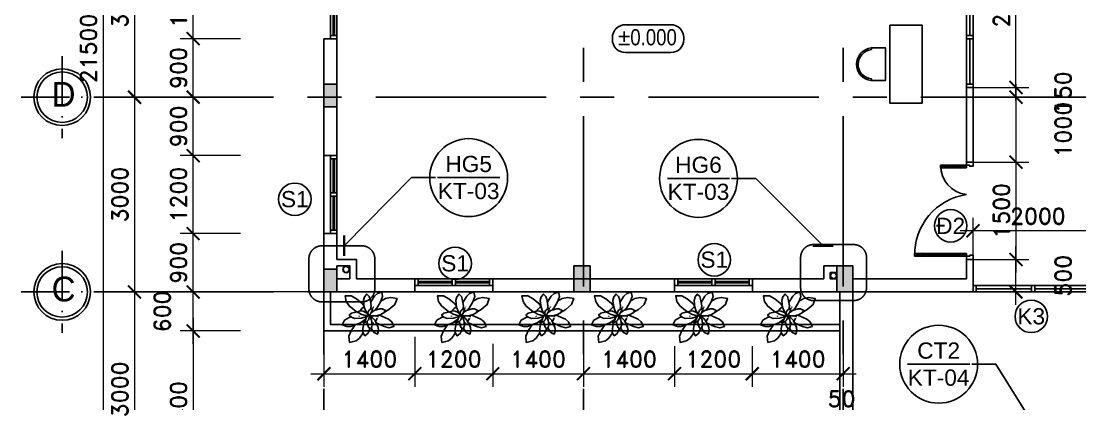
# Model space of a CAD drawing. Header units: inches. Extents: x 452443 to 881249, y 975131 to 1198310.
# Drawn here: x 555887 to 572198, y 1081713 to 1087607 of the extents above; entities that cross this region are included whole.
import ezdxf
from ezdxf.enums import TextEntityAlignment as Align

# ---------------------------------------------------------------- set-up
doc = ezdxf.new("R2010")
doc.units = ezdxf.units.IN
doc.header["$LTSCALE"] = 3.5
doc.header["$MEASUREMENT"] = 0
for name, pattern in [('ACAD_ISO10W100', [18, 12, -3, 0, -3]), ('CENTER', [2, 1.25, -0.25, 0.25, -0.25]), ('HIDDEN', [0.375, 0.25, -0.125])]:
    doc.linetypes.add(name, pattern=pattern)
for name, color, linetype in [('cot', 1, 'Continuous'), ('CUA', 4, 'Continuous'), ('DOOR-84', 84, 'Continuous'), ('hatch', 4, 'Continuous'), ('hatch vl', 4, 'Continuous'), ('Mui ten', 9, 'Continuous'), ('Net thay', 140, 'Continuous'), ('NOI THAT', 42, 'Continuous'), ('phong', 2, 'Continuous'), ('Q-CAY', 94, 'Continuous'), ('text', 3, 'Continuous'), ('thuocdo', 3, 'Continuous'), ('Truc', 252, 'Continuous'), ('VISIONABLE-LINE126', 126, 'Continuous')]:
    doc.layers.add(name, color=color, linetype=linetype)
doc.styles.add('chu 1', font='VHELVEN0.TTF')
doc.styles.add('CHUGHICHU', font='VTIMESN0.TTF')
doc.styles.add('romand', font='romand.shx')
doc.styles.add('STYLE5', font='VAVON_.TTF')
doc.styles.add('THONG', font='VHELVCN0.TTF', dxfattribs={"height": 250})
doc.dimstyles.new('50', dxfattribs={"dimscale": 75, "dimtxt": 2.5, "dimasz": 30, "dimexe": 2, "dimexo": 0, "dimgap": 1, "dimtad": 1, "dimdec": 0, "dimdsep": 46, "dimtxsty": 'CHUGHICHU', "dimblk": 'ARCHTICK', "dimcen": 1.5, "dimdle": 2, "dimclrd": 256, "dimclre": 256, "dimclrt": 7, "dimadec": 0, "dimazin": 0, "dimtfac": 1, "dimtdec": 0, "dimtofl": 0, "dimtmove": 2, "dimatfit": 3, "dimldrblk": 'ARCHTICK', "dimfxl": 1, "dimtolj": 1, "dimtzin": 0, "dimlwd": -1, "dimlwe": -1, "dimarcsym": 0})
doc.dimstyles.new('TL100', dxfattribs={"dimscale": 100, "dimtxt": 2.5, "dimasz": 2, "dimexe": 2, "dimexo": 1, "dimgap": 1, "dimtad": 1, "dimdec": 0, "dimzin": 0, "dimdsep": 46, "dimtxsty": 'romand', "dimblk": 'ARCHTICK', "dimcen": 2, "dimdle": 2, "dimclrd": 256, "dimclre": 256, "dimclrt": 7, "dimadec": 0, "dimazin": 0, "dimtfac": 0.004, "dimtdec": 0, "dimtmove": 2, "dimatfit": 3, "dimfxl": 1, "dimtolj": 1, "dimtzin": 0, "dimlwd": 20, "dimlwe": 20, "dimarcsym": 1})

# ---------------------------------------------------------------- blocks, each defined once
blk = doc.blocks.new('truc tron')
at = {"layer": 'DOOR-84', "linetype": 'ACAD_ISO10W100', "ltscale": 20}
for p, q in [((0, -710), (0, 710)), ((710, 0), (-710, 0))]:
    blk.add_line(p, q, dxfattribs=at)
at = {"layer": 'DOOR-84', "linetype": 'Continuous'}
blk.add_circle((0, 0), 492, dxfattribs=at)
at = {"layer": 'NOI THAT', "linetype": 'Continuous'}
blk.add_circle((0, 0), 437, dxfattribs=at)
blk = doc.blocks.new('mb-cay52')
for points in [[(-20, 301), (-10, 410), (69, 617), (164, 785), (322, 876), (381, 708), (374, 545), (269, 276), (210, 194), (191, 146), (122, 62), (70, 24), (21, 10), (10, 14), (7, 21), (17, 74), (41, 127), (90, 185), (154, 241), (210, 252), (210, 242), (422, 317), (514, 298), (487, 204), (420, 126), (248, 29), (136, 0), (38, 0), (-2, 41), (3, 46), (14, 150), (-9, 275), (-92, 463), (-174, 549), (-277, 588), (-306, 487), (-286, 403), (-209, 201), (-146, 124), (-75, 112), (-22, 75), (-7, 46), (-4, 14), (-7, 3), (-10, 0), (-32, -7), (-72, 0), (-163, 68), (-210, 119), (-139, 123)], [(-247, 301), (-449, 415), (-568, 438), (-704, 406), (-661, 275), (-527, 165), (-329, 51), (-243, 26)], [(-541, 176), (-707, 178), (-862, 127), (-1013, -2), (-861, -130), (-628, -170), (-469, -168)], [(-107, 26), (-116, 28), (-220, 31), (-399, -12), (-459, -51), (-525, -140), (-440, -182), (-292, -170), (-473, -418), (-514, -542), (-497, -696), (-350, -662), (-236, -547), (-79, -325)], [(492, 219), (551, 231), (722, 231), (850, 150), (758, 28), (653, -30), (336, -83), (178, -66), (113, -43)], [(-15, -43), (-18, -28), (-33, -26), (-88, -80), (-189, -137), (-304, -171)], [(130, -140), (171, -227), (192, -326), (171, -399), (96, -361), (58, -317), (0, -182), (-10, -102), (-4, -38), (-21, -46), (-63, -136), (-87, -248), (-63, -486), (-32, -564), (56, -648), (126, -553), (134, -441), (130, -378)], [(-28, -21), (-28, -7)], [(178, -374), (226, -431), (303, -480), (420, -497), (420, -376), (359, -277), (235, -128), (133, -56), (125, -53)], [(505, -55), (704, -155), (849, -258), (930, -435), (731, -491), (600, -473), (420, -391)]]:
    blk.add_lwpolyline(points)
blk.add_lwpolyline([(217, -144), (171, -90), (85, -22), (31, -4), (7, -7), (0, -24), (7, -56), (25, -89), (80, -129), (143, -144)], close=True)
for major_axis, start_param, end_param in [((-203, 203), 0.653356, 0.731809), ((203, 203), 1.819647, 1.898101), ((-203, 203), -1.358595, -0.729477), ((203, 203), 5.868937, 5.947391), ((-203, 203), 1.346387, 1.545962), ((-203, 203), 1.654884, 2.140886), ((203, 203), 3.844695, 4.079705), ((-203, 203), 2.995946, 3.166341), ((-203, 203), 3.281712, 3.656404)]:
    blk.add_ellipse((0, 0), major_axis=major_axis, ratio=1, start_param=start_param, end_param=end_param)
blk = doc.blocks.new('CS-1200')
for p, q in [((0, 100), (1200, 100)), ((0, 0), (1200, 0)), ((575, 60), (50, 60)), ((575, 40), (50, 40)), ((1150, 60), (625, 60)), ((1150, 40), (625, 40))]:
    blk.add_line(p, q)
at = {"ltscale": 5}
for points in [[(0, 0), (50, 0), (50, 100), (0, 100)], [(575, 0), (625, 0), (625, 100), (575, 100)], [(1150, 0), (1200, 0), (1200, 100), (1150, 100)]]:
    blk.add_lwpolyline(points, close=True, dxfattribs=at)
blk = doc.blocks.new('CUAD1500')
for p, q in [((1410, 100), (1410, 900)), ((1450, 900), (1410, 900)), ((1450, 900), (1410, 800)), ((1410, 900), (1450, 800)), ((1450, 100), (1450, 900)), ((1450, 800), (1410, 800)), ((1420, 200), (1420, 800)), ((1440, 200), (1440, 800)), ((50, 500), (90, 400)), ((90, 500), (50, 400)), ((50, 100), (50, 500)), ((50, 500), (90, 500)), ((90, 100), (90, 500)), ((50, 400), (90, 400)), ((60, 200), (60, 400)), ((80, 200), (80, 400)), ((50, 200), (90, 200)), ((50, 100), (90, 200)), ((90, 100), (50, 200)), ((1450, 200), (1410, 200)), ((1450, 100), (1410, 200)), ((1410, 100), (1450, 200)), ((50, 100), (90, 100)), ((1450, 100), (1410, 100))]:
    blk.add_line(p, q)
for points in [[(0, 100), (50, 100), (50, 50), (65, 50), (65, 0), (0, 0)], [(1500, 100), (1450, 100), (1450, 50), (1435, 50), (1435, 0), (1500, 0)]]:
    blk.add_lwpolyline(points, close=True)
at = {"layer": 'hatch'}
for centre, radius, start, end in [((1430, -40), 940, 88.7553, 171.4465), ((57, 55), 445, 5.8369, 90.896)]:
    blk.add_arc(centre, radius, start, end, dxfattribs=at)
blk = doc.blocks.new('banhoc')
blk.add_lwpolyline([(-600, -500), (-600, 0), (600, 0), (600, -500)], close=True)
blk.add_lwpolyline([(250, -786), (250, -564), (-250, -564), (-250, -786)])
blk.add_lwpolyline([(1, -989, 0.400527), (225, -784), (250, -786, -0.400825), (0, -1014, -0.365678), (-250, -786), (-225, -783, 0.365407)], format="xyb", close=True)
blk = doc.blocks.new('_ArchTick')
at = {"color": 0, "linetype": 'ByBlock', "const_width": 0.15}
blk.add_lwpolyline([(-0.5, -0.5), (0.5, 0.5)], dxfattribs=at)
blk = doc.blocks.new('*D1831')
at = {"layer": 'DEFPOINTS', "color": 0}
for p in [(559831, 1089436), (557634, 1086436), (559831, 1086436)]:
    blk.add_point(p, dxfattribs=at)
at = {"layer": 'thuocdo', "lineweight": 20}
for p, q in [((557634, 1089636), (557634, 1086236)), ((559731, 1089436), (557434, 1089436)), ((559731, 1086436), (557434, 1086436))]:
    blk.add_line(p, q, dxfattribs=at)
at = {"layer": 'thuocdo', "lineweight": 20, "xscale": 200, "yscale": 200, "zscale": 200}
for p, rotation in [((557634, 1089436), 90), ((557634, 1086436), 270)]:
    blk.add_blockref('_ArchTick', p, dxfattribs=dict(at, rotation=rotation))
at = {"layer": 'thuocdo', "color": 7, "insert": (557409, 1087936), "char_height": 250, "attachment_point": 5, "rotation": 90, "style": 'romand'}
blk.add_mtext('\\A1;3000', dxfattribs=at)
blk = doc.blocks.new('*D1832')
at = {"layer": 'DEFPOINTS', "color": 0}
for p in [(558579, 1086436), (557634, 1083436), (560402, 1083436)]:
    blk.add_point(p, dxfattribs=at)
at = {"layer": 'thuocdo', "lineweight": 20}
for p, q in [((557634, 1086636), (557634, 1083236)), ((558479, 1086436), (557434, 1086436)), ((560302, 1083436), (557434, 1083436))]:
    blk.add_line(p, q, dxfattribs=at)
at = {"layer": 'thuocdo', "lineweight": 20, "xscale": 200, "yscale": 200, "zscale": 200}
for p, rotation in [((557634, 1086436), 90), ((557634, 1083436), 270)]:
    blk.add_blockref('_ArchTick', p, dxfattribs=dict(at, rotation=rotation))
at = {"layer": 'thuocdo', "color": 7, "insert": (557409, 1084936), "char_height": 250, "attachment_point": 5, "rotation": 90, "style": 'romand'}
blk.add_mtext('\\A1;3000', dxfattribs=at)
blk = doc.blocks.new('*D1833')
at = {"layer": 'DEFPOINTS', "color": 0}
for p in [(560402, 1083436), (557634, 1080436), (560552, 1080436)]:
    blk.add_point(p, dxfattribs=at)
at = {"layer": 'thuocdo', "lineweight": 20}
for p, q in [((557634, 1083636), (557634, 1080236)), ((560302, 1083436), (557434, 1083436)), ((560452, 1080436), (557434, 1080436))]:
    blk.add_line(p, q, dxfattribs=at)
at = {"layer": 'thuocdo', "lineweight": 20, "xscale": 200, "yscale": 200, "zscale": 200}
for p, rotation in [((557634, 1083436), 90), ((557634, 1080436), 270)]:
    blk.add_blockref('_ArchTick', p, dxfattribs=dict(at, rotation=rotation))
at = {"layer": 'thuocdo', "color": 7, "insert": (557409, 1081936), "char_height": 250, "attachment_point": 5, "rotation": 90, "style": 'romand'}
blk.add_mtext('\\A1;3000', dxfattribs=at)
blk = doc.blocks.new('*D1835')
at = {"layer": 'DEFPOINTS', "color": 0}
for p in [(559831, 1097936), (557150, 1076436), (559831, 1076436)]:
    blk.add_point(p, dxfattribs=at)
at = {"layer": 'thuocdo', "lineweight": 20}
for p, q in [((557150, 1098136), (557150, 1076236)), ((559731, 1097936), (556950, 1097936)), ((559731, 1076436), (556950, 1076436))]:
    blk.add_line(p, q, dxfattribs=at)
at = {"layer": 'thuocdo', "lineweight": 20, "xscale": 200, "yscale": 200, "zscale": 200}
for p, rotation in [((557150, 1097936), 90), ((557150, 1076436), 270)]:
    blk.add_blockref('_ArchTick', p, dxfattribs=dict(at, rotation=rotation))
at = {"layer": 'thuocdo', "color": 7, "insert": (556925, 1087186), "char_height": 250, "attachment_point": 5, "rotation": 90, "style": 'romand'}
blk.add_mtext('\\A1;21500', dxfattribs=at)
blk = doc.blocks.new('*D1964')
at = {"layer": 'DEFPOINTS', "color": 0}
for p in [(558537, 1084336), (559367, 1084336), (559367, 1083436)]:
    blk.add_point(p, dxfattribs=at)
at = {"layer": 'thuocdo', "lineweight": 20}
for p, q in [((558537, 1083236), (558537, 1084536)), ((559267, 1084336), (558337, 1084336)), ((559267, 1083436), (558337, 1083436))]:
    blk.add_line(p, q, dxfattribs=at)
at = {"layer": 'thuocdo', "lineweight": 20, "xscale": 200, "yscale": 200, "zscale": 200}
for p, rotation in [((558537, 1084336), 90), ((558537, 1083436), 270)]:
    blk.add_blockref('_ArchTick', p, dxfattribs=dict(at, rotation=rotation))
at = {"layer": 'thuocdo', "color": 7, "insert": (558312, 1083886), "char_height": 250, "attachment_point": 5, "rotation": 90, "style": 'romand'}
blk.add_mtext('\\A1;900', dxfattribs=at)
blk = doc.blocks.new('*D1965')
at = {"layer": 'DEFPOINTS', "color": 0}
for p in [(558537, 1085536), (559367, 1085536), (559367, 1084336)]:
    blk.add_point(p, dxfattribs=at)
at = {"layer": 'thuocdo', "lineweight": 20}
for p, q in [((558537, 1084136), (558537, 1085736)), ((559267, 1085536), (558337, 1085536)), ((559267, 1084336), (558337, 1084336))]:
    blk.add_line(p, q, dxfattribs=at)
at = {"layer": 'thuocdo', "lineweight": 20, "xscale": 200, "yscale": 200, "zscale": 200}
for p, rotation in [((558537, 1085536), 90), ((558537, 1084336), 270)]:
    blk.add_blockref('_ArchTick', p, dxfattribs=dict(at, rotation=rotation))
at = {"layer": 'thuocdo', "color": 7, "insert": (558312, 1084936), "char_height": 250, "attachment_point": 5, "rotation": 90, "style": 'romand'}
blk.add_mtext('\\A1;1200', dxfattribs=at)
blk = doc.blocks.new('*D1966')
at = {"layer": 'DEFPOINTS', "color": 0}
for p in [(558537, 1086436), (559367, 1086436), (559367, 1085536)]:
    blk.add_point(p, dxfattribs=at)
at = {"layer": 'thuocdo', "lineweight": 20}
for p, q in [((558537, 1085336), (558537, 1086636)), ((559267, 1086436), (558337, 1086436)), ((559267, 1085536), (558337, 1085536))]:
    blk.add_line(p, q, dxfattribs=at)
at = {"layer": 'thuocdo', "lineweight": 20, "xscale": 200, "yscale": 200, "zscale": 200}
for p, rotation in [((558537, 1086436), 90), ((558537, 1085536), 270)]:
    blk.add_blockref('_ArchTick', p, dxfattribs=dict(at, rotation=rotation))
at = {"layer": 'thuocdo', "color": 7, "insert": (558312, 1085986), "char_height": 250, "attachment_point": 5, "rotation": 90, "style": 'romand'}
blk.add_mtext('\\A1;900', dxfattribs=at)
blk = doc.blocks.new('*D1967')
at = {"layer": 'DEFPOINTS', "color": 0}
for p in [(558537, 1087336), (559367, 1087336), (559367, 1086436)]:
    blk.add_point(p, dxfattribs=at)
at = {"layer": 'thuocdo', "lineweight": 20}
for p, q in [((558537, 1086236), (558537, 1087536)), ((559267, 1087336), (558337, 1087336)), ((559267, 1086436), (558337, 1086436))]:
    blk.add_line(p, q, dxfattribs=at)
at = {"layer": 'thuocdo', "lineweight": 20, "xscale": 200, "yscale": 200, "zscale": 200}
for p, rotation in [((558537, 1087336), 90), ((558537, 1086436), 270)]:
    blk.add_blockref('_ArchTick', p, dxfattribs=dict(at, rotation=rotation))
at = {"layer": 'thuocdo', "color": 7, "insert": (558312, 1086886), "char_height": 250, "attachment_point": 5, "rotation": 90, "style": 'romand'}
blk.add_mtext('\\A1;900', dxfattribs=at)
blk = doc.blocks.new('*D1968')
at = {"layer": 'DEFPOINTS', "color": 0}
for p in [(558537, 1088536), (559367, 1088536), (559367, 1087336)]:
    blk.add_point(p, dxfattribs=at)
at = {"layer": 'thuocdo', "lineweight": 20}
for p, q in [((558537, 1087136), (558537, 1088736)), ((559267, 1088536), (558337, 1088536)), ((559267, 1087336), (558337, 1087336))]:
    blk.add_line(p, q, dxfattribs=at)
at = {"layer": 'thuocdo', "lineweight": 20, "xscale": 200, "yscale": 200, "zscale": 200}
for p, rotation in [((558537, 1088536), 90), ((558537, 1087336), 270)]:
    blk.add_blockref('_ArchTick', p, dxfattribs=dict(at, rotation=rotation))
at = {"layer": 'thuocdo', "color": 7, "insert": (558312, 1087936), "char_height": 250, "attachment_point": 5, "rotation": 90, "style": 'romand'}
blk.add_mtext('\\A1;1200', dxfattribs=at)
blk = doc.blocks.new('*D1970')
at = {"layer": 'DEFPOINTS', "color": 0}
for p in [(560552, 1083090), (561952, 1082845), (561952, 1082177)]:
    blk.add_point(p, dxfattribs=at)
at = {"layer": 'thuocdo', "lineweight": 20}
for p, q in [((560552, 1082990), (560552, 1081977)), ((561952, 1082745), (561952, 1081977)), ((560352, 1082177), (562152, 1082177))]:
    blk.add_line(p, q, dxfattribs=at)
at = {"layer": 'thuocdo', "lineweight": 20, "xscale": 200, "yscale": 200, "zscale": 200, "rotation": 180}
blk.add_blockref('_ArchTick', (560552, 1082177), dxfattribs=at)
at = {"layer": 'thuocdo', "lineweight": 20, "xscale": 200, "yscale": 200, "zscale": 200}
blk.add_blockref('_ArchTick', (561952, 1082177), dxfattribs=at)
at = {"layer": 'thuocdo', "color": 7, "insert": (561252, 1082402), "char_height": 250, "attachment_point": 5, "style": 'romand'}
blk.add_mtext('\\A1;1400', dxfattribs=at)
blk = doc.blocks.new('*D1971')
at = {"layer": 'DEFPOINTS', "color": 0}
for p in [(561952, 1082845), (563152, 1082736), (563152, 1082177)]:
    blk.add_point(p, dxfattribs=at)
at = {"layer": 'thuocdo', "lineweight": 20}
for p, q in [((561952, 1082745), (561952, 1081977)), ((563152, 1082636), (563152, 1081977)), ((561752, 1082177), (563352, 1082177))]:
    blk.add_line(p, q, dxfattribs=at)
at = {"layer": 'thuocdo', "lineweight": 20, "xscale": 200, "yscale": 200, "zscale": 200, "rotation": 180}
blk.add_blockref('_ArchTick', (561952, 1082177), dxfattribs=at)
at = {"layer": 'thuocdo', "lineweight": 20, "xscale": 200, "yscale": 200, "zscale": 200}
blk.add_blockref('_ArchTick', (563152, 1082177), dxfattribs=at)
at = {"layer": 'thuocdo', "color": 7, "insert": (562552, 1082402), "char_height": 250, "attachment_point": 5, "style": 'romand'}
blk.add_mtext('\\A1;1200', dxfattribs=at)
blk = doc.blocks.new('*D1972')
at = {"layer": 'DEFPOINTS', "color": 0}
for p in [(564552, 1082865), (563152, 1082736), (564552, 1082177)]:
    blk.add_point(p, dxfattribs=at)
at = {"layer": 'thuocdo', "lineweight": 20}
for p, q in [((564552, 1082765), (564552, 1081977)), ((563152, 1082636), (563152, 1081977)), ((562952, 1082177), (564752, 1082177))]:
    blk.add_line(p, q, dxfattribs=at)
at = {"layer": 'thuocdo', "lineweight": 20, "xscale": 200, "yscale": 200, "zscale": 200, "rotation": 180}
blk.add_blockref('_ArchTick', (563152, 1082177), dxfattribs=at)
at = {"layer": 'thuocdo', "lineweight": 20, "xscale": 200, "yscale": 200, "zscale": 200}
blk.add_blockref('_ArchTick', (564552, 1082177), dxfattribs=at)
at = {"layer": 'thuocdo', "color": 7, "insert": (563852, 1082402), "char_height": 250, "attachment_point": 5, "style": 'romand'}
blk.add_mtext('\\A1;1400', dxfattribs=at)
blk = doc.blocks.new('*D1973')
at = {"layer": 'DEFPOINTS', "color": 0}
for p in [(564552, 1082865), (565952, 1082699), (565952, 1082177)]:
    blk.add_point(p, dxfattribs=at)
at = {"layer": 'thuocdo', "lineweight": 20}
for p, q in [((564552, 1082765), (564552, 1081977)), ((565952, 1082599), (565952, 1081977)), ((564352, 1082177), (566152, 1082177))]:
    blk.add_line(p, q, dxfattribs=at)
at = {"layer": 'thuocdo', "lineweight": 20, "xscale": 200, "yscale": 200, "zscale": 200, "rotation": 180}
blk.add_blockref('_ArchTick', (564552, 1082177), dxfattribs=at)
at = {"layer": 'thuocdo', "lineweight": 20, "xscale": 200, "yscale": 200, "zscale": 200}
blk.add_blockref('_ArchTick', (565952, 1082177), dxfattribs=at)
at = {"layer": 'thuocdo', "color": 7, "insert": (565252, 1082402), "char_height": 250, "attachment_point": 5, "style": 'romand'}
blk.add_mtext('\\A1;1400', dxfattribs=at)
blk = doc.blocks.new('*D1974')
at = {"layer": 'DEFPOINTS', "color": 0}
for p in [(565952, 1082699), (567152, 1082699), (567152, 1082177)]:
    blk.add_point(p, dxfattribs=at)
at = {"layer": 'thuocdo', "lineweight": 20}
for p, q in [((565952, 1082599), (565952, 1081977)), ((567152, 1082599), (567152, 1081977)), ((565752, 1082177), (567352, 1082177))]:
    blk.add_line(p, q, dxfattribs=at)
at = {"layer": 'thuocdo', "lineweight": 20, "xscale": 200, "yscale": 200, "zscale": 200, "rotation": 180}
blk.add_blockref('_ArchTick', (565952, 1082177), dxfattribs=at)
at = {"layer": 'thuocdo', "lineweight": 20, "xscale": 200, "yscale": 200, "zscale": 200}
blk.add_blockref('_ArchTick', (567152, 1082177), dxfattribs=at)
at = {"layer": 'thuocdo', "color": 7, "insert": (566552, 1082402), "char_height": 250, "attachment_point": 5, "style": 'romand'}
blk.add_mtext('\\A1;1200', dxfattribs=at)
blk = doc.blocks.new('*D2204')
at = {"layer": 'DEFPOINTS', "color": 0}
for p in [(570647, 1086436), (570452, 1085436), (571214, 1085436)]:
    blk.add_point(p, dxfattribs=at)
at = {"layer": 'thuocdo', "linetype": 'Continuous', "lineweight": 20}
for p, q in [((571214, 1086636), (571214, 1085236)), ((570747, 1086436), (571414, 1086436)), ((570552, 1085436), (571414, 1085436))]:
    blk.add_line(p, q, dxfattribs=at)
at = {"layer": 'thuocdo', "lineweight": 20, "xscale": 200, "yscale": 200, "zscale": 200}
for p, rotation in [((571214, 1086436), 90), ((571214, 1085436), 270)]:
    blk.add_blockref('_ArchTick', p, dxfattribs=dict(at, rotation=rotation))
at = {"layer": 'thuocdo', "color": 7, "insert": (571939, 1085936), "char_height": 250, "attachment_point": 5, "rotation": 90, "style": 'romand'}
blk.add_mtext('\\A1;1000', dxfattribs=at)
blk = doc.blocks.new('*D2205')
at = {"layer": 'DEFPOINTS', "color": 0}
for p in [(570452, 1085436), (570452, 1083936), (571214, 1083936)]:
    blk.add_point(p, dxfattribs=at)
at = {"layer": 'thuocdo', "linetype": 'Continuous', "lineweight": 20}
for p, q in [((571214, 1085636), (571214, 1083736)), ((570552, 1085436), (571414, 1085436)), ((570552, 1083936), (571414, 1083936))]:
    blk.add_line(p, q, dxfattribs=at)
at = {"layer": 'thuocdo', "lineweight": 20, "xscale": 200, "yscale": 200, "zscale": 200}
for p, rotation in [((571214, 1085436), 90), ((571214, 1083936), 270)]:
    blk.add_blockref('_ArchTick', p, dxfattribs=dict(at, rotation=rotation))
at = {"layer": 'thuocdo', "color": 7, "insert": (570989, 1084686), "char_height": 250, "attachment_point": 5, "rotation": 90, "style": 'romand'}
blk.add_mtext('\\A1;1500', dxfattribs=at)
blk = doc.blocks.new('*D2350')
at = {"layer": 'DEFPOINTS', "color": 0}
for p in [(558537, 1083436), (559367, 1083436), (559367, 1082836)]:
    blk.add_point(p, dxfattribs=at)
at = {"layer": 'thuocdo', "lineweight": 20}
for p, q in [((558537, 1082636), (558537, 1083636)), ((559267, 1083436), (558337, 1083436)), ((559267, 1082836), (558337, 1082836))]:
    blk.add_line(p, q, dxfattribs=at)
at = {"layer": 'thuocdo', "lineweight": 20, "xscale": 200, "yscale": 200, "zscale": 200}
for p, rotation in [((558537, 1083436), 90), ((558537, 1082836), 270)]:
    blk.add_blockref('_ArchTick', p, dxfattribs=dict(at, rotation=rotation))
at = {"layer": 'thuocdo', "color": 7, "insert": (558062, 1083136), "char_height": 250, "attachment_point": 5, "rotation": 90, "style": 'romand'}
blk.add_mtext('\\A1;600', dxfattribs=at)
blk = doc.blocks.new('*D2351')
at = {"layer": 'DEFPOINTS', "color": 0}
for p in [(559367, 1082836), (558537, 1080436), (559367, 1080436)]:
    blk.add_point(p, dxfattribs=at)
at = {"layer": 'thuocdo', "lineweight": 20}
for p, q in [((558537, 1083036), (558537, 1080236)), ((559267, 1082836), (558337, 1082836)), ((559267, 1080436), (558337, 1080436))]:
    blk.add_line(p, q, dxfattribs=at)
at = {"layer": 'thuocdo', "lineweight": 20, "xscale": 200, "yscale": 200, "zscale": 200}
for p, rotation in [((558537, 1082836), 90), ((558537, 1080436), 270)]:
    blk.add_blockref('_ArchTick', p, dxfattribs=dict(at, rotation=rotation))
at = {"layer": 'thuocdo', "color": 7, "insert": (558312, 1081636), "char_height": 250, "attachment_point": 5, "rotation": 90, "style": 'romand'}
blk.add_mtext('\\A1;2400', dxfattribs=at)
blk = doc.blocks.new('*D2415')
at = {"layer": 'DEFPOINTS', "color": 0}
for p in [(570729, 1083936), (571214, 1083936), (570043, 1083436)]:
    blk.add_point(p, dxfattribs=at)
at = {"layer": 'thuocdo', "linetype": 'Continuous', "lineweight": 20}
for p, q in [((571214, 1083236), (571214, 1084136)), ((570829, 1083936), (571414, 1083936)), ((570143, 1083436), (571414, 1083436))]:
    blk.add_line(p, q, dxfattribs=at)
at = {"layer": 'thuocdo', "lineweight": 20, "xscale": 200, "yscale": 200, "zscale": 200}
for p, rotation in [((571214, 1083936), 90), ((571214, 1083436), 270)]:
    blk.add_blockref('_ArchTick', p, dxfattribs=dict(at, rotation=rotation))
at = {"layer": 'thuocdo', "color": 7, "insert": (571939, 1083686), "char_height": 250, "attachment_point": 5, "rotation": 90, "style": 'romand'}
blk.add_mtext('\\A1;500', dxfattribs=at)
blk = doc.blocks.new('*D2416')
at = {"layer": 'DEFPOINTS', "color": 0}
for p in [(568552, 1082780), (567152, 1082622), (568552, 1082177)]:
    blk.add_point(p, dxfattribs=at)
at = {"layer": 'thuocdo', "lineweight": 20}
for p, q in [((568552, 1082680), (568552, 1081977)), ((567152, 1082522), (567152, 1081977)), ((566952, 1082177), (568752, 1082177))]:
    blk.add_line(p, q, dxfattribs=at)
at = {"layer": 'thuocdo', "lineweight": 20, "xscale": 200, "yscale": 200, "zscale": 200, "rotation": 180}
blk.add_blockref('_ArchTick', (567152, 1082177), dxfattribs=at)
at = {"layer": 'thuocdo', "lineweight": 20, "xscale": 200, "yscale": 200, "zscale": 200}
blk.add_blockref('_ArchTick', (568552, 1082177), dxfattribs=at)
at = {"layer": 'thuocdo', "color": 7, "insert": (567852, 1082402), "char_height": 250, "attachment_point": 5, "style": 'romand'}
blk.add_mtext('\\A1;1400', dxfattribs=at)
blk = doc.blocks.new('*D2427')
at = {"layer": 'DEFPOINTS', "color": 0}
for p in [(570452, 1086586), (570452, 1086436), (571214, 1086586)]:
    blk.add_point(p, dxfattribs=at)
at = {"layer": 'thuocdo', "linetype": 'Continuous', "lineweight": 20}
for p, q in [((570552, 1086586), (571414, 1086586)), ((570552, 1086436), (571414, 1086436)), ((571214, 1086436), (571214, 1086586))]:
    blk.add_line(p, q, dxfattribs=at)
at = {"layer": 'thuocdo', "color": 7, "insert": (571939, 1086511), "char_height": 250, "attachment_point": 5, "rotation": 90, "style": 'romand'}
blk.add_mtext('\\A1;150', dxfattribs=at)
blk = doc.blocks.new('*D2428')
at = {"layer": 'DEFPOINTS', "color": 0}
for p in [(570452, 1089286), (571214, 1089286), (570452, 1086586)]:
    blk.add_point(p, dxfattribs=at)
at = {"layer": 'thuocdo', "linetype": 'Continuous', "lineweight": 20}
for p, q in [((571214, 1086386), (571214, 1089486)), ((570552, 1089286), (571414, 1089286)), ((570552, 1086586), (571414, 1086586))]:
    blk.add_line(p, q, dxfattribs=at)
at = {"layer": 'thuocdo', "lineweight": 20, "xscale": 200, "yscale": 200, "zscale": 200}
for p, rotation in [((571214, 1089286), 90), ((571214, 1086586), 270)]:
    blk.add_blockref('_ArchTick', p, dxfattribs=dict(at, rotation=rotation))
at = {"layer": 'thuocdo', "color": 7, "insert": (570989, 1087936), "char_height": 250, "attachment_point": 5, "rotation": 90, "style": 'romand'}
blk.add_mtext('\\A1;2700', dxfattribs=at)
blk = doc.blocks.new('*D2430')
at = {"layer": 'DEFPOINTS', "color": 0}
for p in [(570552, 1084377), (570552, 1083736), (572552, 1083736)]:
    blk.add_point(p, dxfattribs=at)
at = {"layer": 'thuocdo', "lineweight": 20}
for p, q in [((570552, 1083836), (570552, 1084577)), ((572552, 1083836), (572552, 1084577)), ((572752, 1084377), (570352, 1084377))]:
    blk.add_line(p, q, dxfattribs=at)
at = {"layer": 'thuocdo', "lineweight": 20, "xscale": 200, "yscale": 200, "zscale": 200, "rotation": 180}
blk.add_blockref('_ArchTick', (570552, 1084377), dxfattribs=at)
at = {"layer": 'thuocdo', "lineweight": 20, "xscale": 200, "yscale": 200, "zscale": 200}
blk.add_blockref('_ArchTick', (572552, 1084377), dxfattribs=at)
at = {"layer": 'thuocdo', "color": 7, "insert": (571552, 1084602), "char_height": 250, "attachment_point": 5, "style": 'romand'}
blk.add_mtext('\\A1;2000', dxfattribs=at)
blk = doc.blocks.new('CAODO2')
at = {"layer": 'Net thay', "ltscale": 3}
blk.add_lwpolyline([(0, 0), (701, 0, 0.414214), (901, 200), (901, 229, 0.414214), (701, 429), (0, 429, 0.414214), (-200, 229), (-200, 200, 0.414214)], format="xyb", close=True, dxfattribs=at)
at = {"style": 'THONG', "flags": 4}
blk.add_attdef('%%P0.000', (-115, 111, 803), '', height=250, dxfattribs=at)
blk = doc.blocks.new('*D2906')
at = {"layer": 'DEFPOINTS', "color": 0}
for p in [(568552, 1081314), (568502, 1080765), (568552, 1080765)]:
    blk.add_point(p, dxfattribs=at)
at = {"layer": 'thuocdo', "linetype": 'Continuous', "lineweight": 20}
for p, q in [((568502, 1080865), (568502, 1081514)), ((568552, 1080865), (568552, 1081514)), ((568502, 1081314), (568552, 1081314))]:
    blk.add_line(p, q, dxfattribs=at)
at = {"layer": 'thuocdo', "color": 7, "insert": (568527, 1081789), "char_height": 250, "attachment_point": 5, "style": 'romand'}
blk.add_mtext('\\A1;50', dxfattribs=at)

msp = doc.modelspace()

# ---------------------------------------------------------------- hatches: boundary and pattern name
at = {"layer": 'cot'}
for points in [[(560552.3, 1086286.5), (560752.3, 1086286.5), (560752.3, 1086636.5), (560552.3, 1086636.5)], [(564402.3, 1083436.5), (564652.3, 1083436.5), (564652.3, 1083836.5), (564402.3, 1083836.5)], [(568452.3, 1083436.5), (568702.3, 1083436.5), (568702.3, 1083836.5), (568452.3, 1083836.5)], [(560552.3, 1083436.5), (560752.3, 1083436.5), (560752.3, 1083786.5), (560552.3, 1083786.5)]]:
    msp.add_hatch(color=256, dxfattribs=at).paths.add_polyline_path(points)

# ---------------------------------------------------------------- linework, layer by layer
at = {"linetype": 'HIDDEN', "ltscale": 700}
for points in [[(568096.4, 1083302.7), (568711.4, 1083302.7, 0.4142136), (568911.4, 1083502.7), (568911.4, 1083966.5, 0.4142136), (568711.4, 1084166.5), (568096.4, 1084166.5, 0.4142136), (567896.4, 1083966.5), (567896.4, 1083502.7, 0.4142136)], [(560520.6, 1083283), (561135.6, 1083283, 0.4142136), (561335.6, 1083483), (561335.6, 1083946.8, 0.4142136), (561135.6, 1084146.8), (560520.6, 1084146.8, 0.4142136), (560320.6, 1083946.8), (560320.6, 1083483, 0.4142136)]]:
    msp.add_lwpolyline(points, format="xyb", close=True, dxfattribs=at)
for centre in [(562781.9, 1085197.4), (566322.7, 1085184.9), (570022.5, 1082323.1)]:
    msp.add_circle(centre, 600)
at = {"layer": 'cot'}
for points in [[(560552.3, 1086286.5), (560752.3, 1086286.5), (560752.3, 1086636.5), (560552.3, 1086636.5)], [(564402.3, 1083436.5), (564652.3, 1083436.5), (564652.3, 1083836.5), (564402.3, 1083836.5)], [(568452.3, 1083436.5), (568702.3, 1083436.5), (568702.3, 1083836.5), (568452.3, 1083836.5)], [(560552.3, 1083436.5), (560752.3, 1083436.5), (560752.3, 1083786.5), (560552.3, 1083786.5)]]:
    msp.add_lwpolyline(points, close=True, dxfattribs=at)
at = {"layer": 'DOOR-84'}
for p, q in [((570552.3, 1087386.5), (570452.3, 1087386.5)), ((570552.3, 1087336.5), (570452.3, 1087336.5))]:
    msp.add_line(p, q, dxfattribs=at)
for points in [[(570452.3, 1086586.5), (570552.3, 1086586.5), (570552.3, 1089286.5), (570452.3, 1089286.5)], [(570552.3, 1083436.5), (572452.3, 1083436.5), (572452.3, 1083536.5), (570552.3, 1083536.5)]]:
    msp.add_lwpolyline(points, close=True, dxfattribs=at)
for points in [[(570502.3, 1088486.5), (570502.3, 1087386.5)], [(570502.3, 1087336.5), (570502.3, 1086636.5)], [(570452.3, 1086636.5), (570552.3, 1086636.5)], [(570452.3, 1086586.5), (570552.3, 1086586.5)], [(570452.3, 1085436.5), (570552.3, 1085436.5)], [(570552.3, 1083536.5), (570552.3, 1083436.5)], [(570602.3, 1083536.5), (570602.3, 1083436.5)], [(571452.3, 1083536.5), (571452.3, 1083436.5)], [(571502.3, 1083536.5), (571502.3, 1083436.5)], [(570602.3, 1083486.5), (571452.3, 1083486.5)], [(571502.3, 1083486.5), (572402.3, 1083486.5)]]:
    msp.add_lwpolyline(points, dxfattribs=at)
at = {"layer": 'hatch vl'}
for centre in [(560103.2, 1084863.8), (570207.9, 1084454.2), (566565.8, 1083931.6), (562573.1, 1083875.8), (571449.2, 1083059.5)]:
    msp.add_circle(centre, 250, dxfattribs=at)
at = {"layer": 'Mui ten'}
for p, q in [((562301.9, 1085197.4), (563262, 1085197.4)), ((566802.8, 1085184.9), (565842.7, 1085184.9)), ((570502.5, 1082323.1), (569542.5, 1082323.1))]:
    msp.add_line(p, q, dxfattribs=at)
at = {"layer": 'Net thay'}
for points in [[(560552.3, 1083436.5), (560552.3, 1082836.5), (568502.3, 1082836.5)], [(560652.3, 1083436.5), (560652.3, 1082936.5), (568502.3, 1082936.5)]]:
    msp.add_lwpolyline(points, dxfattribs=at)
at = {"layer": 'phong'}
for p, q in [((570452.3, 1086586.5), (570452.3, 1085436.5)), ((570452.3, 1086586.5), (570552.3, 1086586.5)), ((570552.3, 1086586.5), (570552.3, 1085436.5)), ((570452.3, 1085436.5), (570552.3, 1085436.5)), ((568252.3, 1083636.5), (568252.3, 1083836.5)), ((568252.3, 1083836.5), (568552.3, 1083836.5)), ((570452.3, 1083636.5), (570452.3, 1083936.5)), ((570452.3, 1083936.5), (570552.3, 1083936.5)), ((570552.3, 1083636.5), (570552.3, 1083936.5)), ((568352.3, 1083636.5), (568352.3, 1083736.5)), ((568352.3, 1083736.5), (568452.3, 1083736.5)), ((568452.3, 1083736.5), (568452.3, 1083636.5)), ((567152.3, 1083636.5), (568252.3, 1083636.5)), ((568452.3, 1083636.5), (568352.3, 1083636.5)), ((568452.3, 1083636.5), (568352.3, 1083636.5)), ((570552.3, 1083436.5), (570552.3, 1083636.5)), ((568502.3, 1083436.5), (568502.3, 1080436.5))]:
    msp.add_line(p, q, dxfattribs=at)
for points in [[(560552.3, 1087336.5), (560552.3, 1085536.5)], [(560752.3, 1087336.5), (560552.3, 1087336.5)], [(560752.3, 1087336.5), (560752.3, 1085536.5)], [(560752.3, 1085536.5), (560552.3, 1085536.5)], [(570552.3, 1085436.5), (570452.3, 1085436.5)], [(560552.3, 1084336.5), (560552.3, 1083436.5), (561952.3, 1083436.5)], [(560752.3, 1084336.5), (560552.3, 1084336.5)], [(560752.3, 1084336.5), (560752.3, 1083936.5)], [(561052.3, 1083636.5), (561052.3, 1083936.5), (560752.3, 1083936.5)], [(560952.3, 1083636.5), (560952.3, 1083836.5), (560752.3, 1083836.5)], [(560752.3, 1083836.5), (560752.3, 1083636.5), (560952.3, 1083636.5)], [(561052.3, 1083636.5), (561952.3, 1083636.5)], [(561952.3, 1083636.5), (561952.3, 1083436.5)], [(563152.3, 1083636.5), (565952.3, 1083636.5)], [(563152.3, 1083636.5), (563152.3, 1083436.5)], [(565952.3, 1083636.5), (565952.3, 1083436.5)], [(567152.3, 1083636.5), (567152.3, 1083436.5)], [(568702.3, 1083636.5), (570452.3, 1083636.5)], [(563152.3, 1083436.5), (565952.3, 1083436.5)], [(567152.3, 1083436.5), (568502.3, 1083436.5)], [(568702.3, 1083436.5), (570552.3, 1083436.5)], [(568702.3, 1083436.5), (568702.3, 1080636.5), (572002.3, 1080636.5)]]:
    msp.add_lwpolyline(points, dxfattribs=at)
at = {"layer": 'thuocdo'}
for centre, radius in [((560893.3, 1083782.8), 50), ((560893.3, 1083782.8), 45), ((568403.7, 1083688), 50), ((568403.7, 1083688), 45)]:
    msp.add_circle(centre, radius, dxfattribs=at)
at = {"layer": 'Truc', "linetype": 'CENTER', "ltscale": 600}
for points in [[(560552.3, 1098745.1), (560552.3, 1072278.3)], [(564552.3, 1098745.1), (564552.3, 1072278.3)], [(568552.3, 1098745.1), (568552.3, 1072230.8)], [(557150.1, 1086436.5), (592483.8, 1086436.5)], [(557150.1, 1083436.5), (592483.8, 1083436.5)]]:
    msp.add_lwpolyline(points, dxfattribs=at)

# ---------------------------------------------------------------- block references
at = {"rotation": 270}
msp.add_blockref('banhoc', (569770.4, 1086945.2), dxfattribs=at)
at = {"layer": 'CUA', "rotation": 270}
for p in [(560652.3, 1088536.5), (560652.3, 1085536.5)]:
    msp.add_blockref('CS-1200', p, dxfattribs=at)
at = {"layer": 'CUA'}
for p in [(561952.3, 1083536.5), (565952.3, 1083536.5)]:
    msp.add_blockref('CS-1200', p, dxfattribs=at)
at = {"layer": 'DOOR-84', "xscale": -1, "rotation": 90}
msp.add_blockref('CUAD1500', (570552.3, 1085436.5), dxfattribs=at)
at = {"layer": 'phong'}
msp.add_blockref('CAODO2', (565195.6, 1087123.8), dxfattribs=at).add_auto_attribs({'%%P0.000': '%%P0.000'})
at = {"layer": 'Q-CAY', "ltscale": 100, "xscale": -0.5000000000149999, "yscale": 0.5, "zscale": 0.5, "rotation": 30.17541656774534}
for p in [(561239.4, 1083080.6), (562661.3, 1083080.6), (563962.2, 1083080.6), (565081.7, 1083080.6), (566332.4, 1083080.6), (567684.3, 1083080.6)]:
    msp.add_blockref('mb-cay52', p, dxfattribs=at)
at = {"layer": 'VISIONABLE-LINE126', "linetype": 'Continuous', "xscale": 0.8886240000138059, "yscale": 0.8886240000138059, "zscale": 0.8886240000138059, "rotation": 180}
for p in [(556518.8, 1086436.5), (556518.8, 1083436.5)]:
    msp.add_blockref('truc tron', p, dxfattribs=at)

# ---------------------------------------------------------------- texts
at = {"char_height": 250, "attachment_point": 5, "style": 'chu 1'}
for s, insert, width in [('HG5\\PKT-03', (562781.9, 1085197.4), 647.539), ('HG6\\PKT-03', (566322.7, 1085184.9), 647.539), ('S1', (560103.2, 1084863.8), 407.041), ('Ñ2', (570207.9, 1084454.2), 407.041), ('S1', (562573.1, 1083875.8), 407.041), ('S1', (566565.8, 1083931.6), 407.041), ('K3', (571449.2, 1083059.5), 407.041), ('CT2\\PKT-04', (570022.5, 1082323.1), 647.539)]:
    msp.add_mtext(s, dxfattribs=dict(at, insert=insert, width=width))
at = {"layer": 'text', "linetype": 'Continuous', "style": 'STYLE5'}
for s, p in [('D', (556540.5, 1086289.8)), ('C', (556540.5, 1083289.8))]:
    msp.add_text(s, height=382.5, dxfattribs=at).set_placement(p, align=Align.CENTER)

# ---------------------------------------------------------------- dimensions: what is measured, and where the dimension line sits
at = {"layer": 'thuocdo'}
for base, p1, p2, override, picture, middle in [((557150.1, 1076436.5), (559830.5, 1097936.5), (559830.5, 1076436.5), {"dimarcsym": 1}, '*D1835', (556925.1, 1087186.5)), ((557634.4, 1086436.5), (559830.5, 1089436.5), (559830.5, 1086436.5), {"dimarcsym": 1}, '*D1831', (557409.4, 1087936.5)), ((558537.5, 1088536.5), (559366.9, 1087336.5), (559366.9, 1088536.5), {"dimfxl": 10, "dimarcsym": 1}, '*D1968', (558312.5, 1087936.5)), ((558537.5, 1087336.5), (559366.9, 1086436.5), (559366.9, 1087336.5), {"dimfxl": 10, "dimarcsym": 1}, '*D1967', (558312.5, 1086886.5)), ((557634.4, 1083436.5), (558579.3, 1086436.5), (560402.3, 1083436.5), {"dimarcsym": 1}, '*D1832', (557409.4, 1084936.5)), ((558537.5, 1086436.5), (559366.9, 1085536.5), (559366.9, 1086436.5), {"dimfxl": 10, "dimarcsym": 1}, '*D1966', (558312.5, 1085986.5)), ((558537.5, 1085536.5), (559366.9, 1084336.5), (559366.9, 1085536.5), {"dimfxl": 10, "dimarcsym": 1}, '*D1965', (558312.5, 1084936.5)), ((558537.5, 1084336.5), (559366.9, 1083436.5), (559366.9, 1084336.5), {"dimfxl": 10, "dimarcsym": 1}, '*D1964', (558312.5, 1083886.5)), ((557634.4, 1080436.5), (560402.3, 1083436.5), (560552.3, 1080436.5), {"dimarcsym": 1}, '*D1833', (557409.4, 1081936.5)), ((558537.5, 1083436.5), (559366.9, 1082836.5), (559366.9, 1083436.5), {"dimfxl": 10, "dimarcsym": 1}, '*D2350', (558062.5, 1083136.5)), ((558537.5, 1080436.5), (559366.9, 1082836.5), (559366.9, 1080436.5), {"dimarcsym": 1}, '*D2351', (558312.5, 1081636.5))]:
    dim = msp.add_linear_dim(base=base, p1=p1, p2=p2, angle=90, dimstyle='TL100', override=override, dxfattribs=at)
    dim.commit()
    dim.dimension.update_dxf_attribs({"geometry": picture, "text_midpoint": middle})
for base, p1, p2, picture, middle in [((571214, 1089286.5), (570452.3, 1086586.5), (570452.3, 1089286.5), '*D2428', (570989, 1087936.5)), ((571214, 1086586.5), (570452.3, 1086436.5), (570452.3, 1086586.5), '*D2427', (571939, 1086511.5)), ((571214, 1085436.5), (570647.3, 1086436.5), (570452.3, 1085436.5), '*D2204', (571939, 1085936.5)), ((571214, 1083936.5), (570452.3, 1085436.5), (570452.3, 1083936.5), '*D2205', (570989, 1084686.5)), ((571214, 1083936.5), (570042.8, 1083436.5), (570728.6, 1083936.5), '*D2415', (571939, 1083686.5))]:
    dim = msp.add_linear_dim(base=base, p1=p1, p2=p2, angle=90, dimstyle='TL100', dxfattribs=at)
    dim.commit()
    dim.dimension.update_dxf_attribs({"geometry": picture, "text_midpoint": middle})
for base, p1, p2, picture, middle in [((570552.3, 1084377.2), (572552.3, 1083736.5), (570552.3, 1083736.5), '*D2430', (571552.3, 1084602.2)), ((561952.3, 1082176.7), (560552.3, 1083090.2), (561952.3, 1082844.8), '*D1970', (561252.3, 1082401.7)), ((563152.3, 1082176.7), (561952.3, 1082844.8), (563152.3, 1082736.2), '*D1971', (562552.3, 1082401.7)), ((564552.3, 1082176.7), (563152.3, 1082736.2), (564552.3, 1082865.4), '*D1972', (563852.3, 1082401.7)), ((565952.3, 1082176.7), (564552.3, 1082865.4), (565952.3, 1082698.9), '*D1973', (565252.3, 1082401.7)), ((567152.3, 1082176.7), (565952.3, 1082698.9), (567152.3, 1082698.9), '*D1974', (566552.3, 1082401.7)), ((568552.3, 1082176.7), (567152.3, 1082622.2), (568552.3, 1082780.3), '*D2416', (567852.3, 1082401.7))]:
    dim = msp.add_linear_dim(base=base, p1=p1, p2=p2, dimstyle='TL100', override={"dimfxl": 10, "dimarcsym": 1}, dxfattribs=at)
    dim.commit()
    dim.dimension.update_dxf_attribs({"geometry": picture, "text_midpoint": middle})
dim = msp.add_linear_dim(base=(568552.3, 1081313.7), p1=(568502.3, 1080764.9), p2=(568552.3, 1080764.9), dimstyle='TL100', dxfattribs=at)
dim.commit()
dim.dimension.update_dxf_attribs({"geometry": '*D2906', "text_midpoint": (568527.3, 1081788.7)})

# ---------------------------------------------------------------- leaders
for points in [[(560863.6, 1084146.8), (561900.6, 1085197.4), (562271.9, 1085197.4)], [(568241.1, 1084146.8), (567204.1, 1085184.9), (566832.8, 1085184.9)], [(571515.7, 1081341.9), (570903.9, 1082323.1), (570532.5, 1082323.1)]]:
    msp.add_leader(points, dimstyle='50', override={"dimasz": 3, "dimtad": 0})

doc.saveas('drawing.dxf')
